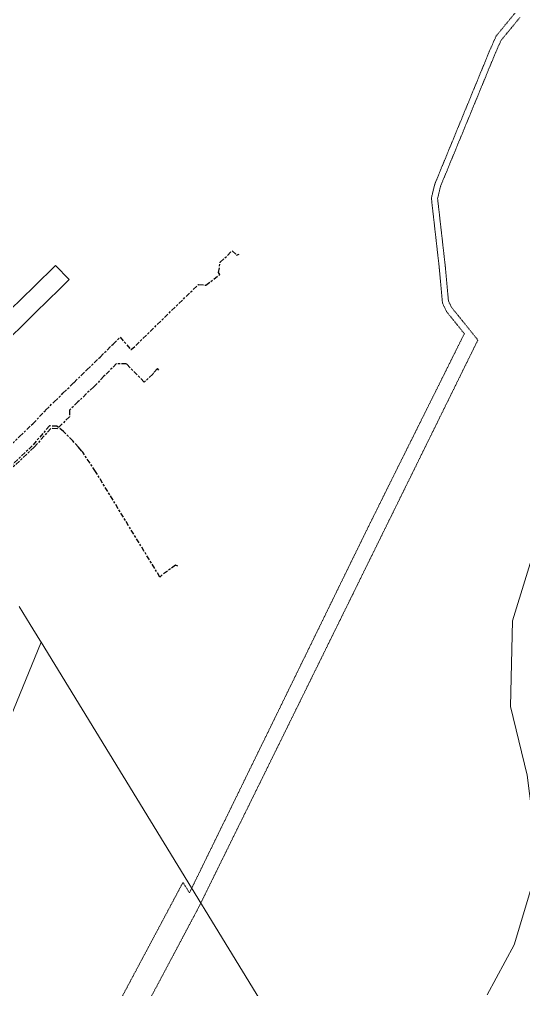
# Model space of a CAD drawing. Extents: x 294483 to 298733, y 6233899 to 6239242.
# Drawn here: x 297399 to 297813, y 6237206 to 6238001 of the extents above; entities that cross this region are included whole.
import ezdxf

# ---------------------------------------------------------------- set-up
doc = ezdxf.new("R2010")
doc.units = 0
doc.linetypes.add('Cable Exist UG', pattern=[8.2, 4, -1.2, 1.8, -1.2])
doc.linetypes.add('DASHED', pattern=[0.75, 0.5, -0.25])
for name, color, linetype, lineweight in [('Cadastre Easements_SP_EXT', 9, 'Continuous', 5), ('Cadastre Land Parcels_SP_EXT', 9, 'Continuous', 5), ('Cadastre Roads_SP_EXT', 94, 'Continuous', 15)]:
    doc.layers.add(name, color=color, linetype=linetype, lineweight=lineweight)
doc.layers.add('Mains_HV_EXT', color=1, linetype='Continuous', lineweight=25, true_color=0xff0000)

msp = doc.modelspace()

# ---------------------------------------------------------------- linework, layer by layer
at = {"layer": 'Cadastre Easements_SP_EXT', "linetype": 'DASHED'}
for points in [[(297806.21602, 6238006.70648), (297790.10977, 6237987.06853), (297784.7354, 6237974.96444), (297739.74039, 6237865.63989), (297737.04249, 6237854.42544), (297737.77913, 6237847.56913), (297743.54108, 6237796.81283), (297746.10655, 6237768.464), (297749.53329, 6237761.30711), (297760.6694, 6237747.54365), (297764.04594, 6237743.3517), (297704.87804, 6237624.60711), (297682.90835, 6237580.25223), (297654.11243, 6237521.39985), (297538.64527, 6237285.4058), (297533.35897, 6237293.82086), (297533.31353, 6237293.89249), (297402.07684, 6237047.92571)], [(297416.67692, 6237030.10512), (297546.17286, 6237273.42831), (297662.43379, 6237509.39249), (297672.48291, 6237529.80235), (297775.13683, 6237738.14807), (297763.37704, 6237752.74663), (297753.57138, 6237764.85764), (297751.00786, 6237770.20085), (297748.54281, 6237797.45879), (297742.11758, 6237854.00259), (297742.38419, 6237855.13935), (297744.51944, 6237864.02725), (297789.17794, 6237972.38189), (297794.1418, 6237983.5721), (297809.59775, 6238002.278)]]:
    msp.add_lwpolyline(points, dxfattribs=at)
at = {"layer": 'Cadastre Land Parcels_SP_EXT', "linetype": 'Continuous'}
for points in [[(298415.58573, 6238012.93688), (298385.64212, 6237951.43883), (298357.27719, 6237924.48987), (298335.79302, 6237904.08089), (298273.92203, 6237877.61431), (298116.74359, 6237841.66921), (298057.62027, 6237812.05694), (297863.47109, 6237637.47441), (297824.80172, 6237577.32652), (297803.56532, 6237508.096), (297801.76961, 6237437.87325), (297815.61442, 6237381.6589), (297821.52202, 6237334.65544), (297818.2235, 6237287.26622), (297804.93792, 6237242.77485), (297782.70911, 6237201.97349)], [(297362.0554, 6237357.161), (297416.94511, 6237490.69837), (297416.94511, 6237490.69837), (297415.99465, 6237492.24957), (297408.15699, 6237505.03493), (297399.10519, 6237519.80352)]]:
    msp.add_lwpolyline(points, dxfattribs=at)
msp.add_lwpolyline([(297416.94511, 6237490.69837), (297362.0554, 6237357.161), (297215.64452, 6237000.94214), (297291.07537, 6236880.78575), (297296.41348, 6236879.39522), (297389.84625, 6237062.85208), (297544.17252, 6236851.83579), (297550.99604, 6236883.86688), (297676.31335, 6237066.3376), (297682.73575, 6237056.16451), (297683.03219, 6237056.5976), (297416.94511, 6237490.69837)], close=True, dxfattribs=at)
at = {"layer": 'Cadastre Roads_SP_EXT', "linetype": 'Continuous'}
msp.add_lwpolyline([(297392.52365, 6237741.09555), (297401.46178, 6237749.83675), (297412.18793, 6237760.32801), (297422.91248, 6237770.8182), (297431.8507, 6237779.56135), (297440.07391, 6237787.60397), (297428.8816, 6237799.04646), (297411.72097, 6237782.26068), (297400.9957, 6237771.76943), (297392.05828, 6237763.02628)], dxfattribs=at)
at = {"layer": 'Mains_HV_EXT', "linetype": 'Cable Exist UG'}
for p, q in [((297563.9183, 6237801.81492), (297573.68563, 6237811.21981)), ((297573.68563, 6237811.21981), (297577.34792, 6237807.70825)), ((297577.34792, 6237807.70825), (297579.31245, 6237808.53498)), ((297562.60367, 6237793.38792), (297563.9183, 6237801.81492)), ((297552.06616, 6237782.99931), (297563.62243, 6237791.79051)), ((297563.62243, 6237791.79051), (297562.60367, 6237793.38792)), ((297494.64653, 6237733.7003), (297546.10085, 6237783.64178)), ((297546.10085, 6237783.64178), (297552.06616, 6237782.99931)), ((297475.97765, 6237734.71697), (297481.76046, 6237740.41844)), ((297481.76046, 6237740.41844), (297490.79022, 6237730.3323)), ((297465.33004, 6237724.19247), (297475.97765, 6237734.71697)), ((297490.79022, 6237730.3323), (297494.64653, 6237733.7003)), ((297454.62386, 6237713.69284), (297465.33004, 6237724.19247)), ((297443.84562, 6237703.15925), (297454.62386, 6237713.69284)), ((297478.95643, 6237718.80231), (297468.56582, 6237708.53932)), ((297486.95851, 6237718.61287), (297478.95643, 6237718.80231)), ((297501.62427, 6237703.74759), (297486.95851, 6237718.61287)), ((297512.39192, 6237714.74012), (297509.25932, 6237711.24842)), ((297513.62105, 6237713.55095), (297512.39192, 6237714.74012)), ((297468.56582, 6237708.53932), (297460.2521, 6237699.89169)), ((297508.67149, 6237710.05916), (297501.62427, 6237703.74759)), ((297501.62427, 6237703.74759), (297501.62427, 6237703.74759)), ((297509.25932, 6237711.24842), (297508.67149, 6237710.05916)), ((297434.96425, 6237694.4961), (297443.84562, 6237703.15925)), ((297460.2521, 6237699.89169), (297447.24732, 6237687.51036)), ((297427.81009, 6237687.55615), (297434.96425, 6237694.4961)), ((297410.108, 6237669.43773), (297420.63024, 6237680.64382)), ((297420.63024, 6237680.64382), (297427.81009, 6237687.55615)), ((297440.37877, 6237680.63923), (297440.33198, 6237675.21853)), ((297447.24732, 6237687.51036), (297440.37877, 6237680.63923)), ((297447.24732, 6237687.51036), (297447.24732, 6237687.51036)), ((297440.33198, 6237675.21853), (297430.05464, 6237665.5015)), ((297399.31032, 6237659.04745), (297410.108, 6237669.43773)), ((297423.82824, 6237667.80228), (297409.79928, 6237651.57857)), ((297424.99714, 6237665.66775), (297411.2543, 6237650.28178)), ((297429.96864, 6237667.56279), (297423.82824, 6237667.80228)), ((297430.05464, 6237665.5015), (297424.99714, 6237665.66775)), ((297435.4489, 6237663.25328), (297429.96864, 6237667.56279)), ((297429.96864, 6237667.56279), (297429.96864, 6237667.56279)), ((297430.05464, 6237665.5015), (297430.05464, 6237665.5015)), ((297345.2772, 6237606.55086), (297399.31032, 6237659.04745)), ((297399.31032, 6237659.04745), (297399.31032, 6237659.04745)), ((297442.98936, 6237655.54874), (297435.4489, 6237663.25328)), ((297409.79928, 6237651.57857), (297383.43036, 6237626.79497)), ((297411.2543, 6237650.28178), (297385.39213, 6237625.94838)), ((297447.69835, 6237650.39264), (297442.98936, 6237655.54874)), ((297450.09864, 6237647.471), (297447.69835, 6237650.39264)), ((297451.12006, 6237646.19599), (297450.09864, 6237647.471)), ((297450.09864, 6237647.471), (297450.09864, 6237647.471)), ((297461.67017, 6237630.39036), (297451.12006, 6237646.19599)), ((297514.46289, 6237544.03803), (297461.67017, 6237630.39036)), ((297527.18722, 6237553.76632), (297515.4376, 6237545.12927)), ((297529.03572, 6237552.81504), (297527.18722, 6237553.76632)), ((297515.4376, 6237545.12927), (297514.46289, 6237544.03803)), ((297514.46289, 6237544.03803), (297514.46289, 6237544.03803))]:
    msp.add_line(p, q, dxfattribs=at)

doc.saveas('drawing.dxf')
